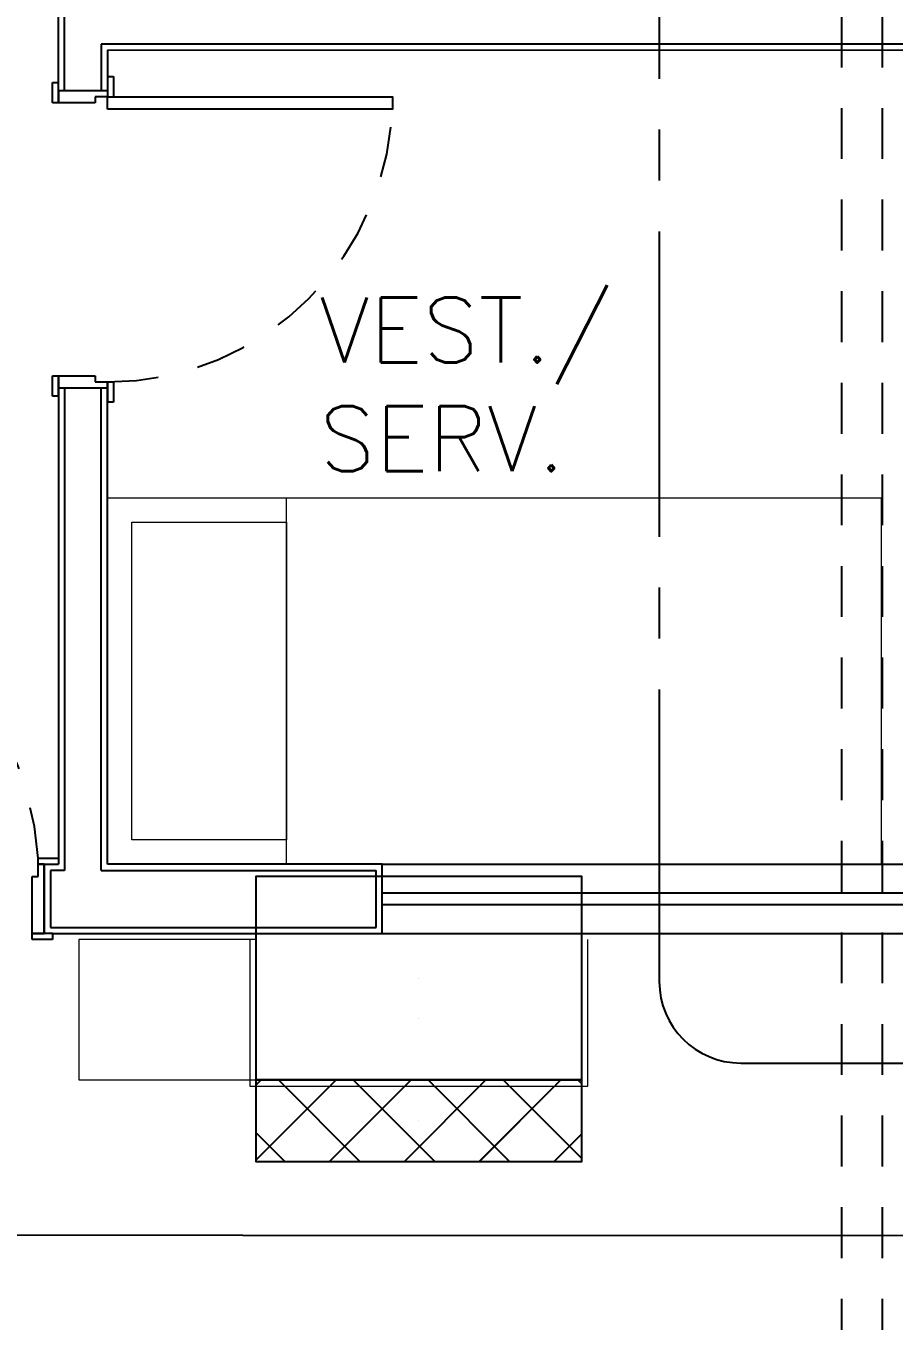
# Model space of a CAD drawing. Header units: millimetres. Extents: x 188.6 to 263.2, y 40.1 to 120.1.
# Drawn here: x 237.974 to 240.105, y 48.879 to 52.061 of the extents above; entities that cross this region are included whole.
import ezdxf

# ---------------------------------------------------------------- set-up
doc = ezdxf.new("R2010")
doc.units = ezdxf.units.MM
doc.set_wipeout_variables(frame=1)
for name, pattern in [('CENTER2', [1.125, 0.75, -0.125, 0.125, -0.125]), ('DASHDOT2', [0.5, 0.25, -0.125, 0, -0.125]), ('HIDDEN2', [0.1875, 0.125, -0.0625]), ('Wipeout_Contour', [1000, 0, -1000]), ('XREF_305_306$0$XREF-TIPO$0$HIDDEN2', [0.1875, 0.125, -0.0625])]:
    doc.linetypes.add(name, pattern=pattern)
for name, color, linetype in [('ARQ', 8, 'Continuous'), ('ARQ-BASE', 8, 'Continuous'), ('ESTR-PILARES', 11, 'Continuous'), ('ESTRUTURA', 7, 'Continuous'), ('EXAUSTÃO-AQUECEDOR', 244, 'HIDDEN2'), ('GAS-TUBO-PISO', 6, 'CENTER2'), ('Linha & Trama.2D', 7, 'Continuous'), ('Pilar.ARQ', 8, 'Continuous'), ('SPK-TUBO-TETO', 12, 'Continuous'), ('XREF_305_306$0$XREF-TIPO$0$E-MC-ESQUADRIAS', 2, 'Continuous')]:
    doc.layers.add(name, color=color, linetype=linetype)
doc.layers.add('L-MC-LAYOUT', color=8, linetype='Continuous', lineweight=5)
doc.styles.add('60-75', font='romans.shx', dxfattribs={"height": 0.12})

# ---------------------------------------------------------------- blocks, each defined once
blk = doc.blocks.new('ESTR-1TP-29.09.2016')
at = {"layer": 'ESTR-PILARES'}
for p, q in [((35.6174, 12.0452), (35.6174, 12.0452)), ((35.6174, 11.9452), (35.6174, 11.9452)), ((35.2174, 11.5981), (35.4145, 11.7952)), ((35.2174, 11.782), (35.2306, 11.7952)), ((35.2727, 11.7952), (35.4727, 11.5952)), ((35.3983, 11.5952), (35.5983, 11.7952)), ((35.4565, 11.7952), (35.6565, 11.5952)), ((35.5822, 11.5952), (35.7822, 11.7952)), ((35.6403, 11.7952), (35.8403, 11.5952)), ((35.766, 11.5952), (35.966, 11.7952)), ((35.8242, 11.7952), (36.0174, 11.6019)), ((36.008, 11.7952), (36.0174, 11.7858)), ((35.6174, 11.6952), (35.6174, 11.6952)), ((35.2174, 11.6665), (35.2888, 11.5952)), ((35.9499, 11.5952), (36.0174, 11.6628))]:
    blk.add_line(p, q, dxfattribs=at)
for points in [[(35.2174, 11.7952), (36.0174, 11.7952), (36.0174, 12.2952), (35.2174, 12.2952), (35.2174, 11.7952)], [(36.0174, 11.7952), (35.2174, 11.7952), (35.2174, 11.5952), (36.0174, 11.5952), (36.0174, 11.7952)]]:
    blk.add_lwpolyline(points, dxfattribs=at)
blk = doc.blocks.new('CAMA SOLTEIRO')
at = {"layer": 'L-MC-LAYOUT'}
blk.add_line((5741.836, -1547.0217), (5741.836, -1546.1217), dxfattribs=at)
for points in [[(5741.396, -1546.1217), (5743.296, -1546.1217), (5743.296, -1547.0217), (5741.396, -1547.0217)], [(5741.456, -1546.1817), (5741.836, -1546.1817), (5741.836, -1546.9617), (5741.456, -1546.9617)]]:
    blk.add_lwpolyline(points, close=True, dxfattribs=at)
blk = doc.blocks.new('XREF_305_306$0$XREF-TIPO$0$PORTA 70')
at = {"layer": 'ARQ-BASE'}
for p, q in [((36.2665, 23.8835), (36.2815, 23.8835)), ((36.2665, 23.8335), (36.2665, 23.8835)), ((36.2815, 23.8335), (36.2815, 23.8835)), ((36.4015, 23.8685), (36.4165, 23.8685)), ((36.4015, 23.8685), (36.4015, 23.8185)), ((36.4165, 23.8685), (36.4165, 23.8185)), ((36.2815, 23.8335), (36.2665, 23.8335)), ((36.2815, 23.8485), (36.2815, 23.8335)), ((36.4015, 23.8485), (36.2815, 23.8485)), ((36.3115, 23.8335), (36.2815, 23.8335)), ((36.3115, 23.8185), (36.3115, 23.8335)), ((36.4015, 23.8185), (36.4015, 23.8485)), ((36.4015, 23.8185), (36.3115, 23.8185)), ((36.4165, 23.8185), (36.4015, 23.8185)), ((36.2665, 23.0835), (36.2665, 23.1335)), ((36.2815, 23.1335), (36.3115, 23.1335)), ((36.2815, 23.0835), (36.2815, 23.1335)), ((36.3115, 23.1485), (36.4015, 23.1485)), ((36.3115, 23.1335), (36.3115, 23.1485)), ((36.4015, 23.1485), (36.4165, 23.1485)), ((36.4015, 23.1185), (36.4015, 23.1485)), ((36.4015, 23.1485), (36.4015, 23.0985)), ((36.4165, 23.1485), (36.4165, 23.0985)), ((36.2815, 23.1185), (36.4015, 23.1185)), ((36.4165, 23.0985), (36.4015, 23.0985)), ((36.2815, 23.0835), (36.2665, 23.0835))]:
    blk.add_line(p, q, dxfattribs=at)
blk.add_lwpolyline([(36.2815, 23.1635), (36.2815, 23.1335), (35.5815, 23.1335), (35.5815, 23.1635)], close=True, dxfattribs=at)
at = {"layer": 'ARQ-BASE', "linetype": 'XREF_305_306$0$XREF-TIPO$0$HIDDEN2'}
blk.add_arc((36.2815, 23.1335), 0.7, 90, 180, dxfattribs=at)
blk = doc.blocks.new('arq-3pav')
at = {"layer": 'ARQ'}
for p, q in [((33.0454, 11.6449), (33.0454, 11.8648)), ((33.0604, 11.6449), (33.0604, 11.8498)), ((35.3952, 11.759), (33.1504, 11.7594)), ((33.1504, 11.7594), (33.1504, 11.6449)), ((35.3802, 11.744), (33.1654, 11.7444)), ((33.1654, 11.7444), (33.1654, 11.6449)), ((33.1654, 11.6799), (33.1654, 11.6299)), ((33.1654, 11.6799), (33.1804, 11.6799)), ((33.1804, 11.6799), (33.1804, 11.6299)), ((33.0304, 11.6649), (33.0454, 11.6649)), ((33.0304, 11.6149), (33.0304, 11.6649)), ((33.0454, 11.6149), (33.0454, 11.6649)), ((33.0454, 11.6449), (33.0454, 11.6149)), ((33.1654, 11.6449), (33.0454, 11.6449)), ((33.0454, 11.6149), (33.0304, 11.6149)), ((33.1354, 11.6149), (33.0454, 11.6149)), ((33.1354, 11.6299), (33.1354, 11.6149)), ((33.1654, 11.6299), (33.1354, 11.6299)), ((33.0454, 10.9149), (33.0454, 9.7449)), ((33.0604, 10.9149), (33.0604, 9.7299)), ((33.1504, 9.7299), (33.1504, 10.9149)), ((33.1654, 9.7449), (33.1654, 10.9149)), ((32.9954, 9.7599), (33.0454, 9.7599)), ((32.9954, 9.7449), (32.9954, 9.7599)), ((32.9954, 9.7599), (33.0454, 9.7599)), ((32.9954, 9.7449), (32.9954, 9.7599)), ((32.9954, 9.7149), (32.9954, 9.7449)), ((32.9954, 9.7449), (33.0454, 9.7449)), ((33.0104, 9.7449), (32.9954, 9.7449)), ((32.9954, 9.7149), (32.9954, 9.7449)), ((32.9954, 9.7449), (33.0454, 9.7449)), ((33.0104, 9.7449), (32.9954, 9.7449)), ((33.0104, 9.7449), (33.0104, 9.5749)), ((33.0104, 9.5749), (33.0104, 9.7449)), ((33.0104, 9.7449), (33.0104, 9.5749)), ((33.0104, 9.5749), (33.0104, 9.7449)), ((33.0454, 9.7599), (33.0454, 9.7449)), ((33.0454, 9.7599), (33.0454, 9.7449)), ((33.8403, 9.7449), (33.1654, 9.7449)), ((33.8403, 9.7449), (35.1403, 9.7449)), ((32.9804, 9.5749), (32.9804, 9.7149)), ((32.9804, 9.7149), (32.9954, 9.7149)), ((32.9804, 9.5749), (32.9804, 9.7149)), ((32.9804, 9.7149), (32.9954, 9.7149)), ((33.0604, 9.7299), (33.0254, 9.7299)), ((33.0254, 9.7299), (33.0254, 9.5899)), ((33.0304, 9.5749), (32.9804, 9.5749)), ((32.9804, 9.5599), (32.9804, 9.5749)), ((32.9804, 9.5749), (33.0104, 9.5749)), ((33.0304, 9.5749), (32.9804, 9.5749)), ((32.9804, 9.5599), (32.9804, 9.5749)), ((32.9804, 9.5749), (33.0104, 9.5749)), ((33.0304, 9.5599), (32.9804, 9.5599)), ((33.0304, 9.5599), (32.9804, 9.5599)), ((33.0304, 9.5749), (33.0304, 9.5599)), ((33.0304, 9.5749), (33.0304, 9.5599))]:
    blk.add_line(p, q, dxfattribs=at)
at = {"layer": 'ARQ', "color": 8, "linetype": 'XREF_305_306$0$XREF-TIPO$0$HIDDEN2'}
blk.add_arc((32.1783, 9.6997), 0.8194, 4.2115, 88.7662, dxfattribs=at)
blk.add_arc((32.1783, 9.6997), 0.8194, 4.2115, 88.7662, dxfattribs=at)
at = {"layer": 'ARQ'}
blk.add_blockref('CAMA SOLTEIRO', (-5708.2306, 1556.7665), dxfattribs=at)
at = {"layer": 'XREF_305_306$0$XREF-TIPO$0$E-MC-ESQUADRIAS', "rotation": 180}
blk.add_blockref('XREF_305_306$0$XREF-TIPO$0$PORTA 70', (69.4469, 34.7634), dxfattribs=at)
at = {"color": 8, "linetype": 'Wipeout_Contour', "lineweight": 0, "ltscale": 122564.251214}
blk.add_wipeout([(33.515, 9.2), (34.345, 9.2), (34.345, 9.5599), (34.33, 9.5599), (34.33, 9.215), (33.53, 9.215), (33.53, 9.5599), (33.515, 9.5599)], dxfattribs=at).dxf.layer = 'Pilar.ARQ'
at = {"color": 8, "linetype": 'Wipeout_Contour', "lineweight": 0, "ltscale": 61315.685508}
blk.add_wipeout([(33.53, 9.215), (34.33, 9.215), (34.33, 9.715), (33.53, 9.715)], dxfattribs=at).dxf.layer = 'Pilar.ARQ'
at = {"layer": 'ARQ'}
for p, q in [((33.8403, 9.5749), (33.8403, 9.7449)), ((33.1504, 9.7299), (33.8253, 9.7299)), ((33.8253, 9.5899), (33.8253, 9.7299)), ((33.0254, 9.5899), (33.8253, 9.5899)), ((33.0304, 9.5749), (33.8403, 9.5749)), ((33.8403, 9.5749), (35.1403, 9.5749))]:
    blk.add_line(p, q, dxfattribs=at)
blk.add_lwpolyline([(35.1403, 9.6749), (35.1403, 9.6449), (33.8403, 9.6449), (33.8403, 9.6749)], close=True, dxfattribs=at)
at = {"layer": 'Linha & Trama.2D', "color": 8, "linetype": 'Continuous', "lineweight": 0, "flags": 128}
blk.add_lwpolyline([(33.5303, 9.56), (33.0953, 9.56), (33.0953, 9.215), (33.5303, 9.215)], close=True, dxfattribs=at)
at = {"layer": 'Pilar.ARQ', "color": 8, "linetype": 'Continuous', "lineweight": 0, "flags": 128}
blk.add_lwpolyline([(33.53, 9.215), (34.33, 9.215), (34.33, 9.715), (33.53, 9.715)], close=True, dxfattribs=at)
for points in [[(33.515, 9.2), (34.345, 9.2), (34.345, 9.5599)], [(33.515, 9.5599), (33.515, 9.2)]]:
    blk.add_lwpolyline(points, dxfattribs=at)
at = {"layer": 'ESTRUTURA'}
blk.add_blockref('ESTR-1TP-29.09.2016', (-1.6874, -2.5802), dxfattribs=at)

msp = doc.modelspace()

# ---------------------------------------------------------------- block references
msp.add_blockref('arq-3pav', (205.0084, 40.2568))

# ---------------------------------------------------------------- next in the draw order: linework, layer by layer
at = {"layer": 'EXAUSTÃO-AQUECEDOR'}
for p, q in [((239.9762, 52.5342), (239.9762, 48.0545)), ((240.0762, 52.5342), (240.0762, 48.0545))]:
    msp.add_line(p, q, dxfattribs=at)
at = {"layer": 'GAS-TUBO-PISO'}
for p, q in [((239.5288, 52.6812), (239.5289, 49.7133)), ((239.7289, 49.5133), (245.9016, 49.5133))]:
    msp.add_line(p, q, dxfattribs=at)
msp.add_arc((239.7289, 49.7133), 0.2, 180, 270, dxfattribs=at)
at = {"layer": 'SPK-TUBO-TETO'}
msp.add_lwpolyline([(250.8987, 49.0841), (215.4917, 49.1)], dxfattribs=at)

# ---------------------------------------------------------------- next in the draw order: block references
at = {"layer": 'ESTRUTURA'}
msp.add_blockref('ESTR-1TP-29.09.2016', (203.3211, 37.6766), dxfattribs=at)
at = {"layer": 'XREF_305_306$0$XREF-TIPO$0$E-MC-ESQUADRIAS', "rotation": 180}
msp.add_blockref('XREF_305_306$0$XREF-TIPO$0$PORTA 70', (274.4553, 75.0202), dxfattribs=at)

# ---------------------------------------------------------------- next in the draw order: texts
at = {"layer": 'ARQ-BASE', "color": 8, "linetype": 'DASHDOT2', "insert": (238.6944, 51.3939), "char_height": 0.16, "width": 0.589771, "attachment_point": 1, "style": '60-75'}
msp.add_mtext('VEST./ SERV.', dxfattribs=at)

doc.saveas('drawing.dxf')
